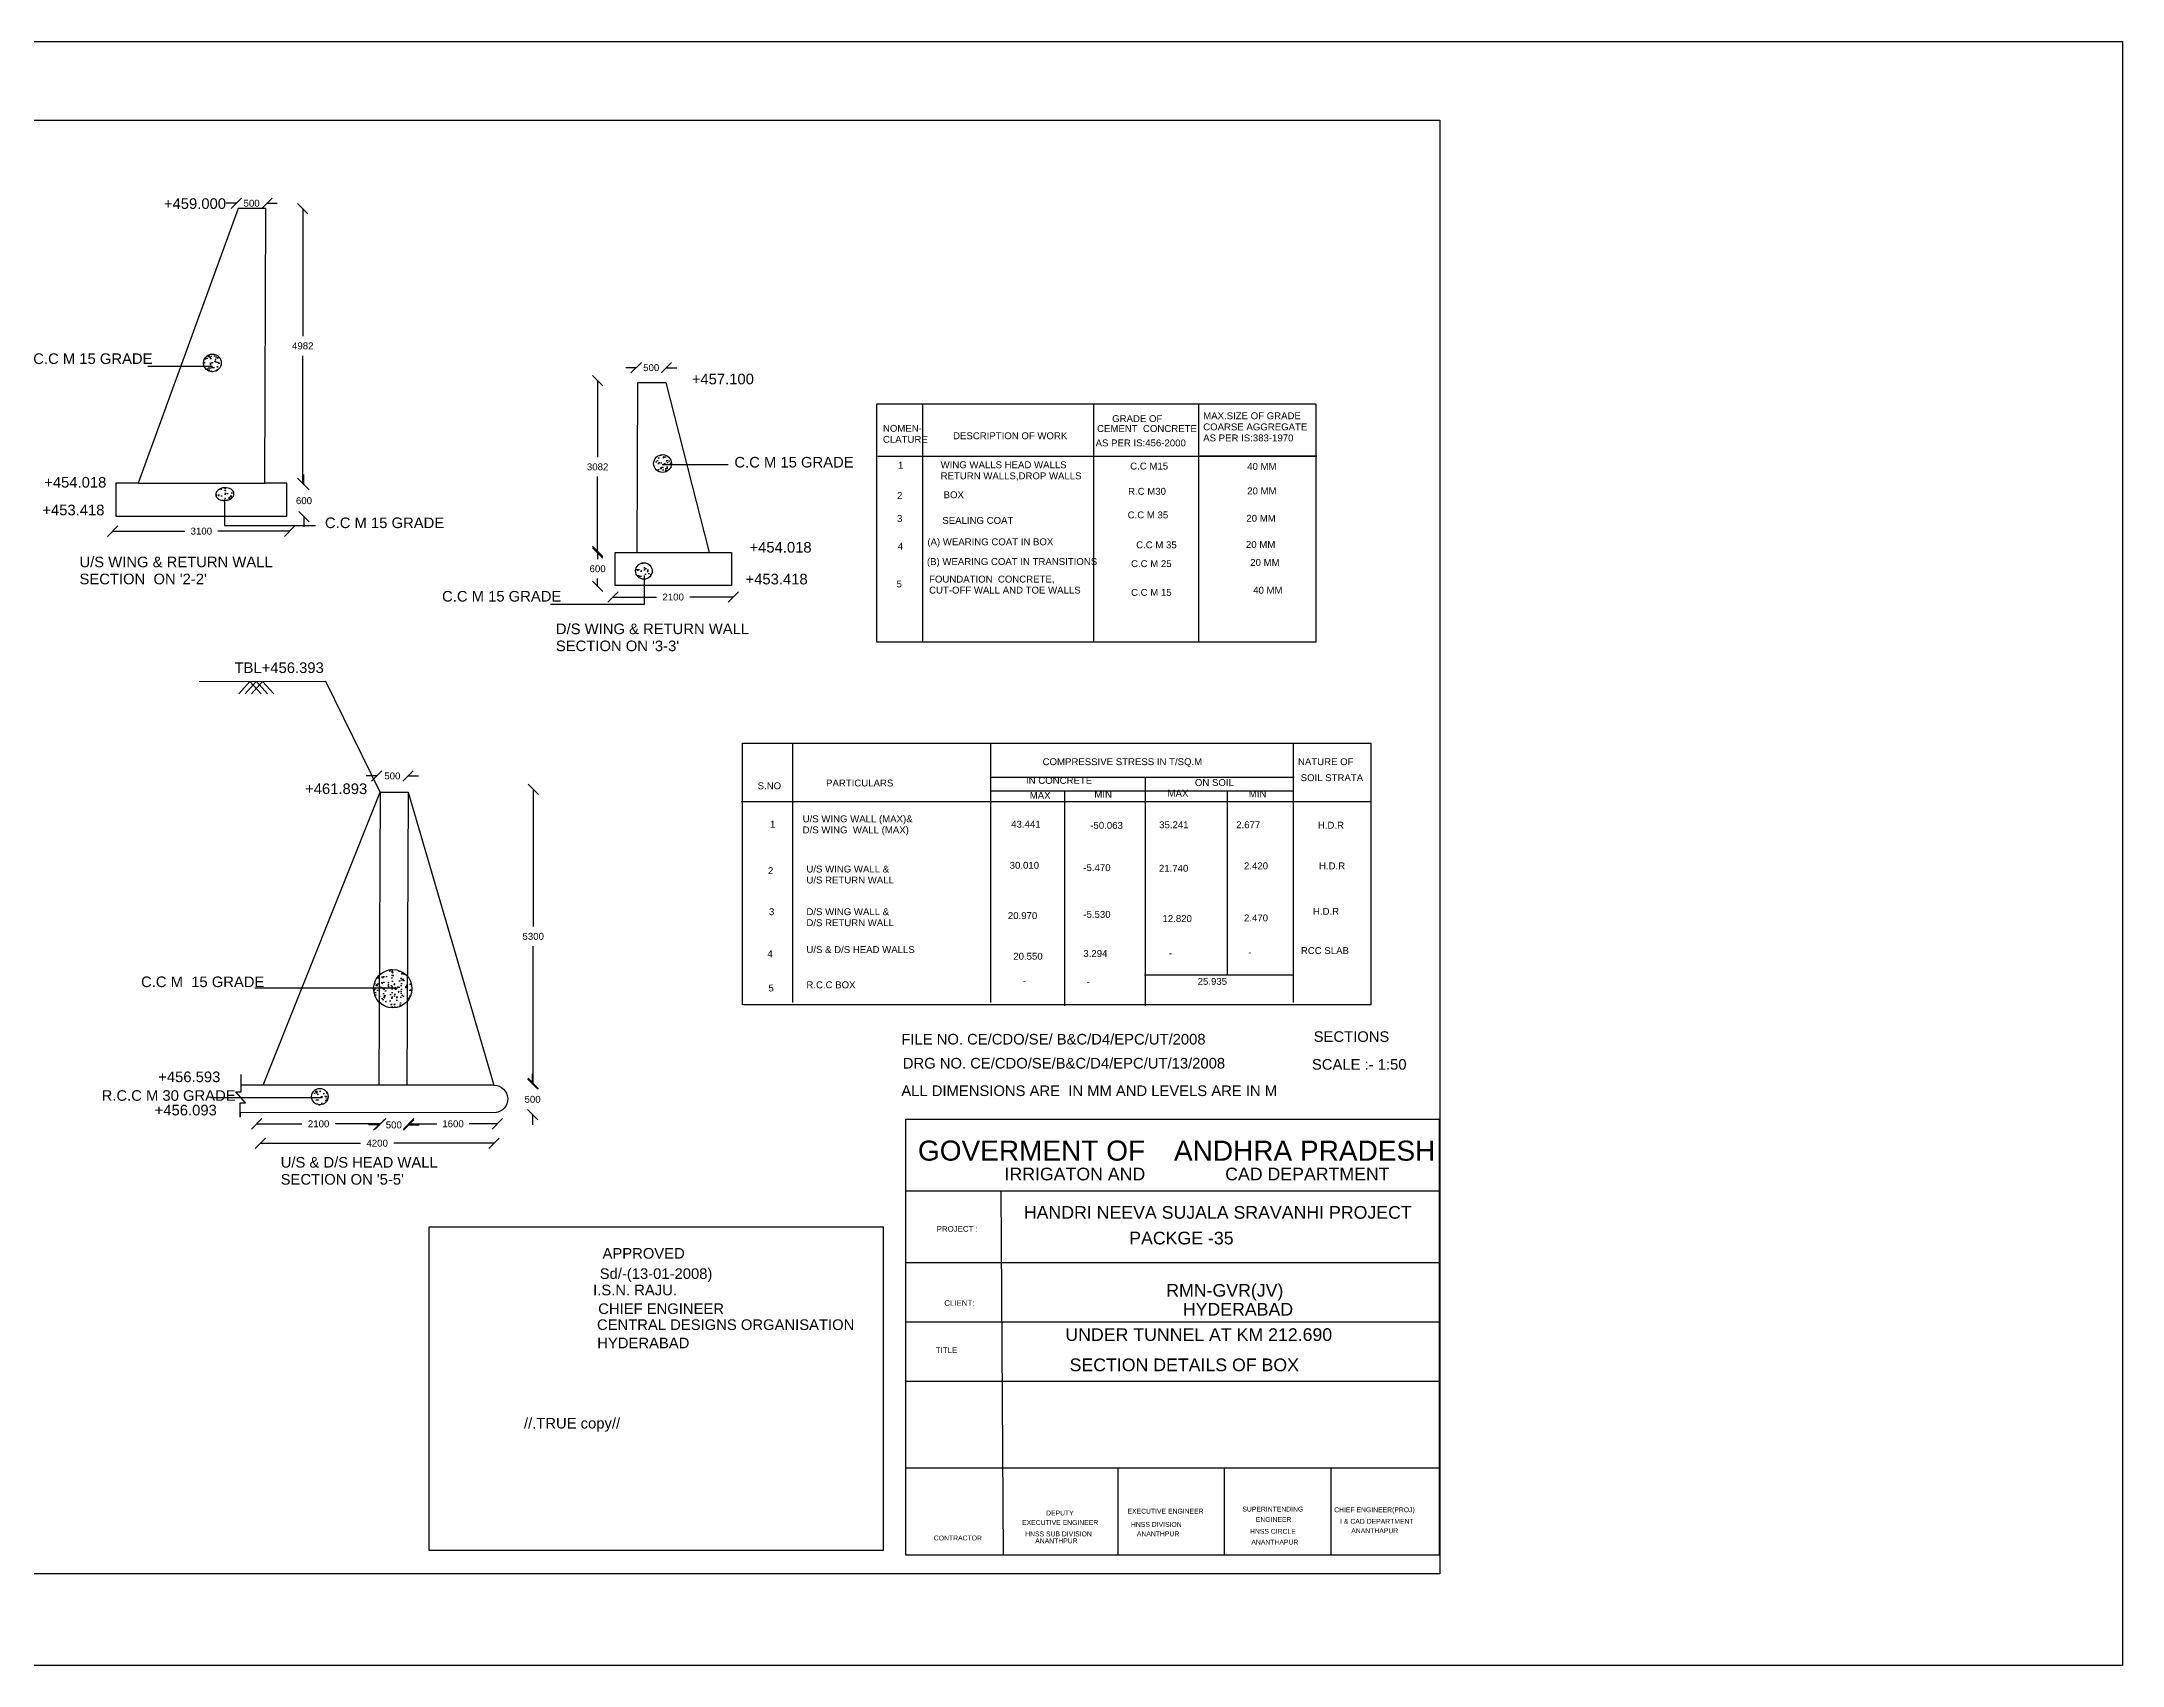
# Model space of a CAD drawing. Header units: kilometres. Extents: x 0.5 to 50.5, y 3.1 to 26.6.
# Drawn here: x 20.4 to 50.47, y 3.1 to 26.57 of the extents above; entities that cross this region are included whole.
import ezdxf

# ---------------------------------------------------------------- set-up
doc = ezdxf.new("R2010")
doc.units = ezdxf.units.KM
doc.header["$MEASUREMENT"] = 0
for name, color, linetype in [('DIMENSION', 255, 'Continuous'), ('DRAWING', 7, 'Continuous'), ('HATCH', 7, 'Continuous'), ('TEXT', 255, 'Continuous')]:
    doc.layers.add(name, color=color, linetype=linetype)
doc.styles.get("Standard").update_dxf_attribs({"font": 'arial.ttf'})
doc.dimstyles.get("Standard").update_dxf_attribs({"dimtxt": 0.1, "dimasz": 0.15, "dimexe": 0.18, "dimexo": 0.0625, "dimgap": 0.09, "dimtad": 0, "dimtih": 1, "dimtoh": 1, "dimdec": 0, "dimzin": 0, "dimdsep": 46, "dimtxsty": 'Standard', "dimblk": 'OBLIQUE', "dimcen": 0, "dimse1": 1, "dimse2": 1, "dimadec": 0, "dimazin": 0, "dimtfac": 1, "dimtdec": 0, "dimtofl": 0, "dimtmove": 0, "dimatfit": 3, "dimfxl": 1, "dimtolj": 1, "dimtzin": 0, "dimarcsym": 0})
picture_1 = doc.add_image_def('image1.jpg', size_in_pixel=(7220, 3390))
pattern_1 = [(50, (0, 0), (0.17931505, -0.01568803), [0.01875, -0.20625]), (355, (0, 0), (-0.0346878, 0.188048), [0.015, -0.165]), (100.45144, (0.01494, -0.0013), (0.1446272, 0.17236), [0.01593505, -0.1752855]), (46.1842, (0, 0.05), (0.2668103, -0.0413798), [0.028125, -0.309375]), (96.6356, (0.02223, 0.04655), (0.2336655, 0.2435297), [0.0239026, -0.2629284]), (351.1842, (0, 0.05), (0.2336655, 0.2435297), [0.0225, -0.2475]), (21, (0.025, 0.0375), (0.14922676, -0.1006547), [0.01875, -0.20625]), (326, (0.025, 0.0375), (0.0608288, 0.1812875), [0.015, -0.165]), (71.45144, (0.03744, 0.02911), (0.2100556, 0.0806328), [0.01593505, -0.1752855]), (37.5, (0, 0), (0.00303996, 0.08322346), [0, -0.163, 0, -0.1675, 0, -0.165625]), (7.5, (0, 0), (0.06576738, 0.09860293), [0, -0.0955, 0, -0.15925, 0, -0.063125]), (327.5, (-0.05575, 0), (0.13345561, -0.00563872), [0, -0.0625, 0, -0.195, 0, -0.25875]), (317.5, (-0.08075, 0), (0.14579654, 0.02502625), [0, -0.08125, 0, -0.1295, 0, -0.18375])]

# ---------------------------------------------------------------- blocks, each defined once
blk = doc.blocks.new('_Oblique')
at = {"color": 0, "linetype": 'ByBlock', "lineweight": -2}
blk.add_line((-0.5, -0.5), (0.5, 0.5), dxfattribs=at)
blk = doc.blocks.new('*D11')
at = {"layer": 'Defpoints', "color": 0, "transparency": 16777216}
for p in [(23.21, 24.257), (23.652, 24.257), (23.652, 24.234)]:
    blk.add_point(p, dxfattribs=at)
at = {"layer": 'DIMENSION', "color": 0, "lineweight": -2, "transparency": 16777216}
for p, q in [((23.21, 24.234), (23.06, 24.234)), ((23.652, 24.234), (23.802, 24.234))]:
    blk.add_line(p, q, dxfattribs=at)
at = {"layer": 'DIMENSION', "color": 0, "lineweight": -2, "transparency": 16777216, "xscale": 0.15, "yscale": 0.15, "zscale": 0.15}
blk.add_blockref('_Oblique', (23.21, 24.234), dxfattribs=at)
at = {"layer": 'DIMENSION', "color": 0, "lineweight": -2, "transparency": 16777216, "xscale": 0.15, "yscale": 0.15, "zscale": 0.15, "rotation": 180}
blk.add_blockref('_Oblique', (23.652, 24.234), dxfattribs=at)
at = {"layer": 'DIMENSION', "color": 0, "transparency": 16777216, "insert": (23.431, 24.234), "char_height": 0.1, "attachment_point": 5}
blk.add_mtext('\\A1;500', dxfattribs=at)
blk = doc.blocks.new('*D12')
at = {"layer": 'Defpoints', "color": 0, "transparency": 16777216}
for p in [(24.24, 24.157), (24.17, 20.187), (24.24, 20.187)]:
    blk.add_point(p, dxfattribs=at)
at = {"layer": 'DIMENSION', "color": 0, "lineweight": -2, "transparency": 16777216}
for p, q in [((24.17, 24.157), (24.17, 22.313)), ((24.17, 20.187), (24.17, 22.031))]:
    blk.add_line(p, q, dxfattribs=at)
at = {"layer": 'DIMENSION', "color": 0, "lineweight": -2, "transparency": 16777216, "xscale": 0.15, "yscale": 0.15, "zscale": 0.15}
for p, rotation in [((24.17, 24.157), 90), ((24.17, 20.187), 270)]:
    blk.add_blockref('_Oblique', p, dxfattribs=dict(at, rotation=rotation))
at = {"layer": 'DIMENSION', "color": 0, "transparency": 16777216, "insert": (24.17, 22.172), "char_height": 0.1, "attachment_point": 5}
blk.add_mtext('\\A1;4982', dxfattribs=at)
blk = doc.blocks.new('*D13')
at = {"layer": 'Defpoints', "color": 0, "transparency": 16777216}
for p in [(24.188, 20.164), (24.188, 19.704), (24.188, 19.704)]:
    blk.add_point(p, dxfattribs=at)
at = {"layer": 'DIMENSION', "color": 0, "lineweight": -2, "transparency": 16777216}
for p, q in [((24.188, 20.164), (24.188, 20.314)), ((24.188, 19.704), (24.188, 19.554))]:
    blk.add_line(p, q, dxfattribs=at)
at = {"layer": 'DIMENSION', "color": 0, "lineweight": -2, "transparency": 16777216, "xscale": 0.15, "yscale": 0.15, "zscale": 0.15}
for p, rotation in [((24.188, 20.164), 270), ((24.188, 19.704), 90)]:
    blk.add_blockref('_Oblique', p, dxfattribs=dict(at, rotation=rotation))
at = {"layer": 'DIMENSION', "color": 0, "transparency": 16777216, "insert": (24.188, 19.934), "char_height": 0.1, "attachment_point": 5}
blk.add_mtext('\\A1;600', dxfattribs=at)
blk = doc.blocks.new('*D14')
at = {"layer": 'Defpoints', "color": 0, "transparency": 16777216}
for p in [(21.424, 19.523), (23.983, 19.523), (23.983, 19.494)]:
    blk.add_point(p, dxfattribs=at)
at = {"layer": 'DIMENSION', "color": 0, "lineweight": -2, "transparency": 16777216}
for p, q in [((21.424, 19.494), (22.465, 19.494)), ((23.983, 19.494), (22.943, 19.494))]:
    blk.add_line(p, q, dxfattribs=at)
at = {"layer": 'DIMENSION', "color": 0, "lineweight": -2, "transparency": 16777216, "xscale": 0.15, "yscale": 0.15, "zscale": 0.15, "rotation": 180}
blk.add_blockref('_Oblique', (21.424, 19.494), dxfattribs=at)
at = {"layer": 'DIMENSION', "color": 0, "lineweight": -2, "transparency": 16777216, "xscale": 0.15, "yscale": 0.15, "zscale": 0.15}
blk.add_blockref('_Oblique', (23.983, 19.494), dxfattribs=at)
at = {"layer": 'DIMENSION', "color": 0, "transparency": 16777216, "insert": (22.704, 19.494), "char_height": 0.1, "attachment_point": 5}
blk.add_mtext('\\A1;3100', dxfattribs=at)
blk = doc.blocks.new('*D15')
at = {"layer": 'Defpoints', "color": 0, "transparency": 16777216}
for p in [(28.989, 21.856), (29.425, 21.857), (29.425, 21.856)]:
    blk.add_point(p, dxfattribs=at)
at = {"layer": 'DIMENSION', "color": 0, "lineweight": -2, "transparency": 16777216}
for p, q in [((28.989, 21.857), (28.839, 21.857)), ((29.425, 21.857), (29.575, 21.857))]:
    blk.add_line(p, q, dxfattribs=at)
at = {"layer": 'DIMENSION', "color": 0, "lineweight": -2, "transparency": 16777216, "xscale": 0.15, "yscale": 0.15, "zscale": 0.15}
blk.add_blockref('_Oblique', (28.989, 21.857), dxfattribs=at)
at = {"layer": 'DIMENSION', "color": 0, "lineweight": -2, "transparency": 16777216, "xscale": 0.15, "yscale": 0.15, "zscale": 0.15, "rotation": 180}
blk.add_blockref('_Oblique', (29.425, 21.857), dxfattribs=at)
at = {"layer": 'DIMENSION', "color": 0, "transparency": 16777216, "insert": (29.207, 21.857), "char_height": 0.1, "attachment_point": 5}
blk.add_mtext('\\A1;500', dxfattribs=at)
blk = doc.blocks.new('*D16')
at = {"layer": 'Defpoints', "color": 0, "transparency": 16777216}
for p in [(28.449, 21.669), (28.432, 19.177), (28.449, 19.177)]:
    blk.add_point(p, dxfattribs=at)
at = {"layer": 'DIMENSION', "color": 0, "lineweight": -2, "transparency": 16777216}
for p, q in [((28.432, 21.669), (28.432, 20.564)), ((28.432, 19.177), (28.432, 20.282))]:
    blk.add_line(p, q, dxfattribs=at)
at = {"layer": 'DIMENSION', "color": 0, "lineweight": -2, "transparency": 16777216, "xscale": 0.15, "yscale": 0.15, "zscale": 0.15}
for p, rotation in [((28.432, 21.669), 90), ((28.432, 19.177), 270)]:
    blk.add_blockref('_Oblique', p, dxfattribs=dict(at, rotation=rotation))
at = {"layer": 'DIMENSION', "color": 0, "transparency": 16777216, "insert": (28.432, 20.423), "char_height": 0.1, "attachment_point": 5}
blk.add_mtext('\\A1;3082', dxfattribs=at)
blk = doc.blocks.new('*D17')
at = {"layer": 'Defpoints', "color": 0, "transparency": 16777216}
for p in [(28.426, 19.204), (28.426, 18.696), (28.432, 18.696)]:
    blk.add_point(p, dxfattribs=at)
at = {"layer": 'DIMENSION', "color": 0, "lineweight": -2, "transparency": 16777216}
for p, q in [((28.432, 19.204), (28.432, 19.091)), ((28.432, 18.696), (28.432, 18.809))]:
    blk.add_line(p, q, dxfattribs=at)
at = {"layer": 'DIMENSION', "color": 0, "lineweight": -2, "transparency": 16777216, "xscale": 0.15, "yscale": 0.15, "zscale": 0.15}
for p, rotation in [((28.432, 19.204), 90), ((28.432, 18.696), 270)]:
    blk.add_blockref('_Oblique', p, dxfattribs=dict(at, rotation=rotation))
at = {"layer": 'DIMENSION', "color": 0, "transparency": 16777216, "insert": (28.432, 18.95), "char_height": 0.1, "attachment_point": 5}
blk.add_mtext('\\A1;600', dxfattribs=at)
blk = doc.blocks.new('*D18')
at = {"layer": 'Defpoints', "color": 0, "transparency": 16777216}
for p in [(28.655, 18.547), (30.393, 18.547), (30.393, 18.541)]:
    blk.add_point(p, dxfattribs=at)
at = {"layer": 'DIMENSION', "color": 0, "lineweight": -2, "transparency": 16777216}
for p, q in [((28.655, 18.541), (29.284, 18.541)), ((30.393, 18.541), (29.764, 18.541))]:
    blk.add_line(p, q, dxfattribs=at)
at = {"layer": 'DIMENSION', "color": 0, "lineweight": -2, "transparency": 16777216, "xscale": 0.15, "yscale": 0.15, "zscale": 0.15, "rotation": 180}
blk.add_blockref('_Oblique', (28.655, 18.541), dxfattribs=at)
at = {"layer": 'DIMENSION', "color": 0, "lineweight": -2, "transparency": 16777216, "xscale": 0.15, "yscale": 0.15, "zscale": 0.15}
blk.add_blockref('_Oblique', (30.393, 18.541), dxfattribs=at)
at = {"layer": 'DIMENSION', "color": 0, "transparency": 16777216, "insert": (29.524, 18.541), "char_height": 0.1, "attachment_point": 5}
blk.add_mtext('\\A1;2100', dxfattribs=at)
blk = doc.blocks.new('*D19')
at = {"layer": 'Defpoints', "color": 0, "transparency": 16777216}
for p in [(25.238, 16.002), (25.692, 16.002), (25.692, 15.954)]:
    blk.add_point(p, dxfattribs=at)
at = {"layer": 'DIMENSION', "color": 0, "lineweight": -2, "transparency": 16777216}
for p, q in [((25.238, 15.954), (25.088, 15.954)), ((25.692, 15.954), (25.842, 15.954))]:
    blk.add_line(p, q, dxfattribs=at)
at = {"layer": 'DIMENSION', "color": 0, "lineweight": -2, "transparency": 16777216, "xscale": 0.15, "yscale": 0.15, "zscale": 0.15}
blk.add_blockref('_Oblique', (25.238, 15.954), dxfattribs=at)
at = {"layer": 'DIMENSION', "color": 0, "lineweight": -2, "transparency": 16777216, "xscale": 0.15, "yscale": 0.15, "zscale": 0.15, "rotation": 180}
blk.add_blockref('_Oblique', (25.692, 15.954), dxfattribs=at)
at = {"layer": 'DIMENSION', "color": 0, "transparency": 16777216, "insert": (25.465, 15.954), "char_height": 0.1, "attachment_point": 5}
blk.add_mtext('\\A1;500', dxfattribs=at)
blk = doc.blocks.new('*D20')
at = {"layer": 'Defpoints', "color": 0, "transparency": 16777216}
for p in [(23.503, 10.901), (25.294, 10.925), (25.294, 10.901)]:
    blk.add_point(p, dxfattribs=at)
at = {"layer": 'DIMENSION', "color": 0, "lineweight": -2, "transparency": 16777216}
for p, q in [((23.503, 10.925), (24.159, 10.925)), ((25.294, 10.925), (24.639, 10.925))]:
    blk.add_line(p, q, dxfattribs=at)
at = {"layer": 'DIMENSION', "color": 0, "lineweight": -2, "transparency": 16777216, "xscale": 0.15, "yscale": 0.15, "zscale": 0.15, "rotation": 180}
blk.add_blockref('_Oblique', (23.503, 10.925), dxfattribs=at)
at = {"layer": 'DIMENSION', "color": 0, "lineweight": -2, "transparency": 16777216, "xscale": 0.15, "yscale": 0.15, "zscale": 0.15}
blk.add_blockref('_Oblique', (25.294, 10.925), dxfattribs=at)
at = {"layer": 'DIMENSION', "color": 0, "transparency": 16777216, "insert": (24.399, 10.925), "char_height": 0.1, "attachment_point": 5}
blk.add_mtext('\\A1;2100', dxfattribs=at)
blk = doc.blocks.new('*D21')
at = {"layer": 'Defpoints', "color": 0, "transparency": 16777216}
for p in [(25.27, 10.893), (25.702, 10.909), (25.702, 10.893)]:
    blk.add_point(p, dxfattribs=at)
at = {"layer": 'DIMENSION', "color": 0, "lineweight": -2, "transparency": 16777216}
for p, q in [((25.27, 10.909), (25.12, 10.909)), ((25.702, 10.909), (25.852, 10.909))]:
    blk.add_line(p, q, dxfattribs=at)
at = {"layer": 'DIMENSION', "color": 0, "lineweight": -2, "transparency": 16777216, "xscale": 0.15, "yscale": 0.15, "zscale": 0.15}
blk.add_blockref('_Oblique', (25.27, 10.909), dxfattribs=at)
at = {"layer": 'DIMENSION', "color": 0, "lineweight": -2, "transparency": 16777216, "xscale": 0.15, "yscale": 0.15, "zscale": 0.15, "rotation": 180}
blk.add_blockref('_Oblique', (25.702, 10.909), dxfattribs=at)
at = {"layer": 'DIMENSION', "color": 0, "transparency": 16777216, "insert": (25.486, 10.909), "char_height": 0.1, "attachment_point": 5}
blk.add_mtext('\\A1;500', dxfattribs=at)
blk = doc.blocks.new('*D22')
at = {"layer": 'Defpoints', "color": 0, "transparency": 16777216}
for p in [(25.702, 10.909), (26.982, 10.925), (26.982, 10.909)]:
    blk.add_point(p, dxfattribs=at)
at = {"layer": 'DIMENSION', "color": 0, "lineweight": -2, "transparency": 16777216}
for p, q in [((25.702, 10.925), (26.107, 10.925)), ((26.982, 10.925), (26.576, 10.925))]:
    blk.add_line(p, q, dxfattribs=at)
at = {"layer": 'DIMENSION', "color": 0, "lineweight": -2, "transparency": 16777216, "xscale": 0.15, "yscale": 0.15, "zscale": 0.15, "rotation": 180}
blk.add_blockref('_Oblique', (25.702, 10.925), dxfattribs=at)
at = {"layer": 'DIMENSION', "color": 0, "lineweight": -2, "transparency": 16777216, "xscale": 0.15, "yscale": 0.15, "zscale": 0.15}
blk.add_blockref('_Oblique', (26.982, 10.925), dxfattribs=at)
at = {"layer": 'DIMENSION', "color": 0, "transparency": 16777216, "insert": (26.342, 10.925), "char_height": 0.1, "attachment_point": 5}
blk.add_mtext('\\A1;1600', dxfattribs=at)
blk = doc.blocks.new('*D23')
at = {"layer": 'Defpoints', "color": 0, "transparency": 16777216}
for p in [(23.559, 10.645), (23.559, 10.605), (26.934, 10.605)]:
    blk.add_point(p, dxfattribs=at)
at = {"layer": 'DIMENSION', "color": 0, "lineweight": -2, "transparency": 16777216}
for p, q in [((23.559, 10.645), (25.005, 10.645)), ((26.934, 10.645), (25.488, 10.645))]:
    blk.add_line(p, q, dxfattribs=at)
at = {"layer": 'DIMENSION', "color": 0, "lineweight": -2, "transparency": 16777216, "xscale": 0.15, "yscale": 0.15, "zscale": 0.15, "rotation": 180}
blk.add_blockref('_Oblique', (23.559, 10.645), dxfattribs=at)
at = {"layer": 'DIMENSION', "color": 0, "lineweight": -2, "transparency": 16777216, "xscale": 0.15, "yscale": 0.15, "zscale": 0.15}
blk.add_blockref('_Oblique', (26.934, 10.645), dxfattribs=at)
at = {"layer": 'DIMENSION', "color": 0, "transparency": 16777216, "insert": (25.246, 10.645), "char_height": 0.1, "attachment_point": 5}
blk.add_mtext('\\A1;4200', dxfattribs=at)
blk = doc.blocks.new('*D30')
at = {"layer": 'Defpoints', "color": 0, "transparency": 16777216}
for p in [(27.273, 15.762), (27.273, 11.508), (27.501, 11.508)]:
    blk.add_point(p, dxfattribs=at)
at = {"layer": 'DIMENSION', "color": 0, "lineweight": -2, "transparency": 16777216}
for p, q in [((27.501, 15.762), (27.501, 13.776)), ((27.501, 11.508), (27.501, 13.494))]:
    blk.add_line(p, q, dxfattribs=at)
at = {"layer": 'DIMENSION', "color": 0, "lineweight": -2, "transparency": 16777216, "xscale": 0.15, "yscale": 0.15, "zscale": 0.15}
for p, rotation in [((27.501, 15.762), 90), ((27.501, 11.508), 270)]:
    blk.add_blockref('_Oblique', p, dxfattribs=dict(at, rotation=rotation))
at = {"layer": 'DIMENSION', "color": 0, "transparency": 16777216, "insert": (27.501, 13.635), "char_height": 0.1, "attachment_point": 5}
blk.add_mtext('\\A1;5300', dxfattribs=at)
blk = doc.blocks.new('*D31')
at = {"layer": 'Defpoints', "color": 0, "transparency": 16777216}
for p in [(27.501, 11.499), (27.492, 11.059), (27.501, 11.059)]:
    blk.add_point(p, dxfattribs=at)
at = {"layer": 'DIMENSION', "color": 0, "lineweight": -2, "transparency": 16777216}
for p, q in [((27.492, 11.499), (27.492, 11.649)), ((27.492, 11.059), (27.492, 10.909))]:
    blk.add_line(p, q, dxfattribs=at)
at = {"layer": 'DIMENSION', "color": 0, "lineweight": -2, "transparency": 16777216, "xscale": 0.15, "yscale": 0.15, "zscale": 0.15}
for p, rotation in [((27.492, 11.499), 270), ((27.492, 11.059), 90)]:
    blk.add_blockref('_Oblique', p, dxfattribs=dict(at, rotation=rotation))
at = {"layer": 'DIMENSION', "color": 0, "transparency": 16777216, "insert": (27.492, 11.279), "char_height": 0.1, "attachment_point": 5}
blk.add_mtext('\\A1;500', dxfattribs=at)

msp = doc.modelspace()

# ---------------------------------------------------------------- hatches: boundary and pattern name
at = {"layer": 'HATCH'}
h = msp.add_hatch(dxfattribs=at)
h.set_pattern_fill('AR-CONC', color=256, scale=0.02)
h.set_pattern_definition([(50, (0, 0), (0.14345204, -0.01255043), [0.015, -0.165]), (355, (0, 0), (-0.0277503, 0.1504384), [0.012, -0.132]), (100.45144, (0.01195, -0.00105), (0.11570177, 0.137888), [0.01274804, -0.1402284]), (46.1842, (0, 0.04), (0.2134483, -0.0331039), [0.0225, -0.2475]), (96.6356, (0.01779, 0.03724), (0.1869324, 0.1948237), [0.019122, -0.2103428]), (351.1842, (0, 0.04), (0.1869324, 0.1948237), [0.018, -0.198]), (21, (0.02, 0.03), (0.1193814, -0.08052378), [0.015, -0.165]), (326, (0.02, 0.03), (0.0486631, 0.14503), [0.012, -0.132]), (71.45144, (0.02995, 0.02329), (0.1680445, 0.06450623), [0.01274804, -0.1402284]), (37.5, (0, 0), (0.00243197, 0.06657877), [0, -0.1304, 0, -0.134, 0, -0.1325]), (7.5, (0, 0), (0.0526139, 0.07888234), [0, -0.0764, 0, -0.1274, 0, -0.0505]), (327.5, (-0.0446, 0), (0.10676449, -0.00451097), [0, -0.05, 0, -0.156, 0, -0.207]), (317.5, (-0.0646, 0), (0.11663723, 0.020021), [0, -0.065, 0, -0.1036, 0, -0.147])])
h.paths.add_polyline_path([(22.992, 21.926, 1), (22.736, 21.926, 1)])
h = msp.add_hatch(dxfattribs=at)
h.set_pattern_fill('AR-CONC', color=256, scale=0.025)
h.set_pattern_definition(pattern_1)
h.paths.add_polyline_path([(29.243, 20.471, 1), (29.5, 20.471, 1)])
h = msp.add_hatch(dxfattribs=at)
h.set_pattern_fill('AR-CONC', color=256, scale=0.025)
h.set_pattern_definition(pattern_1)
edge = h.paths.add_edge_path()
edge.add_ellipse((23.044, 20.029), major_axis=(0.132, 0.008), ratio=0.700187, start_angle=0, end_angle=360)
h = msp.add_hatch(dxfattribs=at)
h.set_pattern_fill('AR-CONC', color=256, scale=0.025)
h.set_pattern_definition(pattern_1)
h.paths.add_polyline_path([(29.221, 18.918, 1), (28.981, 18.918, 1)])
h = msp.add_hatch(dxfattribs=at)
h.set_pattern_fill('AR-CONC', color=256, scale=0.025)
h.set_pattern_definition(pattern_1)
h.paths.add_polyline_path([(25.279, 13.077, 0.20287), (25.195, 12.879, 0.200429), (25.277, 12.682)])
h = msp.add_hatch(dxfattribs=at)
h.set_pattern_fill('AR-CONC', color=256, scale=0.025)
h.set_pattern_definition(pattern_1)
h.paths.add_polyline_path([(25.681, 13.06, 0.431119), (25.279, 13.077), (25.277, 12.682, 0.431427), (25.68, 12.696)])
h = msp.add_hatch(dxfattribs=at)
h.set_pattern_fill('AR-CONC', color=256, scale=0.025)
h.set_pattern_definition(pattern_1)
h.paths.add_polyline_path([(25.681, 13.06), (25.68, 12.696, 0.182268), (25.748, 12.879, 0.180113)])
h = msp.add_hatch(dxfattribs=at)
h.set_pattern_fill('AR-CONC', color=256, scale=0.025)
h.set_pattern_definition(pattern_1)
h.paths.add_polyline_path([(24.298, 11.319, 1), (24.537, 11.319, 1)])

# ---------------------------------------------------------------- linework, layer by layer
at = {"layer": 'DRAWING'}
msp.add_lwpolyline([(32.885, 10.994), (40.596, 10.994), (40.596, 4.691), (32.885, 4.691)], close=True, dxfattribs=at)
for points in [[(32.885, 9.954), (40.596, 9.954)], [(34.298, 4.691), (34.265, 9.954)], [(32.885, 8.918), (40.596, 8.918)], [(32.885, 8.063), (40.596, 8.063)], [(40.596, 7.202), (32.885, 7.202)], [(40.596, 5.945), (32.885, 5.945)], [(35.952, 5.945), (35.952, 4.691)], [(37.49, 5.945), (37.49, 4.691)], [(39.034, 4.691), (39.034, 5.945)]]:
    msp.add_lwpolyline(points, dxfattribs=at)
at = {"layer": 'HATCH'}
for points in [[(22.864, 21.875), (21.933, 21.875)], [(29.366, 20.456), (30.32, 20.456)], [(23.04, 19.932), (23.04, 19.574), (24.353, 19.574)], [(29.103, 18.854), (29.103, 18.432), (27.749, 18.432)], [(25.54, 12.887), (23.479, 12.887)], [(24.445, 11.301), (22.836, 11.301)]]:
    msp.add_lwpolyline(points, dxfattribs=at)
for centre, radius in [((22.864, 21.926), 0.128), ((29.371, 20.471), 0.129), ((29.101, 18.918), 0.12), ((25.472, 12.879), 0.277), ((24.417, 11.319), 0.119)]:
    msp.add_circle(centre, radius, dxfattribs=at)
at = {"layer": 'TEXT'}
for points in [[(11.044, 25.436), (40.606, 25.436), (40.606, 4.417), (11.044, 4.417)], [(32.468, 21.336), (38.814, 21.336), (38.814, 17.89), (32.468, 17.89)], [(30.524, 16.428), (39.606, 16.428), (39.606, 12.646), (30.524, 12.646)], [(25.995, 9.437), (32.56, 9.437), (32.56, 4.756), (25.995, 4.756)]]:
    msp.add_lwpolyline(points, close=True, dxfattribs=at)
for points in [[(21.791, 20.187), (21.466, 20.187), (21.466, 19.71), (23.94, 19.71), (23.94, 20.187), (23.622, 20.187), (23.636, 24.157), (23.235, 24.157), (21.791, 20.187), (23.622, 20.187)], [(29.012, 21.645), (29.416, 21.645), (30.045, 19.184), (30.365, 19.184), (30.365, 18.71), (28.687, 18.71), (28.687, 19.186), (29.006, 19.186), (29.012, 21.645)], [(33.133, 17.892), (33.133, 21.336)], [(35.606, 17.892), (35.606, 21.336)], [(37.121, 17.892), (37.121, 21.336)], [(32.483, 20.58), (38.826, 20.58)], [(38.826, 20.58), (37.137, 20.58)], [(29.006, 19.186), (30.045, 19.184)], [(25.291, 15.722), (24.502, 17.321), (22.674, 17.317)], [(23.406, 17.318), (23.248, 17.14)], [(23.499, 17.319), (23.34, 17.14)], [(23.406, 17.318), (23.568, 17.142)], [(23.588, 17.319), (23.429, 17.14)], [(23.5, 17.32), (23.662, 17.143)], [(23.589, 17.32), (23.751, 17.143)], [(31.248, 16.429), (31.248, 12.678)], [(34.112, 16.429), (34.112, 12.678)], [(38.487, 16.429), (38.487, 12.678)], [(23.6, 11.484), (25.291, 15.722)], [(25.291, 15.722), (25.271, 11.484)], [(25.692, 15.722), (25.674, 11.484)], [(34.114, 15.938), (38.5, 15.938)], [(38.482, 15.735), (34.121, 15.735)], [(35.182, 15.728), (35.182, 12.633)], [(36.348, 15.927), (36.348, 12.633)], [(37.536, 13.081), (37.536, 15.741)], [(30.508, 15.585), (39.604, 15.585)], [(36.335, 13.081), (38.485, 13.081)], [(26.934, 11.484), (23.281, 11.484)]]:
    msp.add_lwpolyline(points, dxfattribs=at)
msp.add_lwpolyline([(25.291, 15.722), (25.692, 15.722), (26.934, 11.484, -0.946596), (26.952, 11.084), (23.267, 11.087), (23.267, 11.02), (23.267, 11.229), (23.342, 11.228), (23.201, 11.387), (23.281, 11.387), (23.281, 11.639)], format="xyb", dxfattribs=at)
msp.add_ellipse((23.044, 20.029), major_axis=(0.132, 0.008), ratio=0.700187, start_param=-1.570796, end_param=4.712389, dxfattribs=at)

# ---------------------------------------------------------------- texts
at = {"layer": 'DIMENSION'}
for s, p in [('+459.000', (22.163, 24.153)), ('C.C M 15 GRADE', (20.275, 21.911)), ('+457.100', (29.793, 21.617)), ('C.C M 15 GRADE ', (30.409, 20.414)), ('+454.018', (20.433, 20.124)), ('+453.418', (20.406, 19.724)), ('C.C M 15 GRADE', (24.491, 19.538)), ('+454.018', (30.627, 19.184)), ('U/S WING & RETURN WALL ', (20.943, 18.972)), ("SECTION  ON '2-2'", (20.943, 18.726)), ('+453.418', (30.57, 18.724)), ('C.C M 15 GRADE', (26.184, 18.476)), ('D/S WING & RETURN WALL ', (27.829, 18.005)), ("SECTION ON '3-3'", (27.829, 17.759)), ('TBL+456.393', (23.184, 17.443)), ('+461.893', (24.204, 15.693)), ('C.C M  15 GRADE', (21.833, 12.902)), ('FILE NO. CE/CDO/SE/ B&C/D4/EPC/UT/2008', (32.822, 12.072)), ('SECTIONS ', (38.782, 12.11)), ('DRG NO. CE/CDO/SE/B&C/D4/EPC/UT/13/2008', (32.843, 11.725)), ('SCALE :- 1:50', (38.757, 11.708)), ('+456.593', (22.081, 11.528)), ('ALL DIMENSIONS ARE  IN MM AND LEVELS ARE IN M', (32.822, 11.327)), ('R.C.C M 30 GRADE', (21.263, 11.258)), ('+456.093', (22.03, 11.047)), ('U/S & D/S HEAD WALL ', (23.851, 10.292)), ("SECTION ON '5-5'", (23.851, 10.046)), ('APPROVED', (28.503, 8.976)), ('Sd/-(13-01-2008)', (28.462, 8.683)), ('I.S.N. RAJU.', (28.367, 8.446)), ('CHIEF ENGINEER', (28.441, 8.176)), ('CENTRAL DESIGNS ORGANISATION', (28.423, 7.945)), ('HYDERABAD', (28.427, 7.68)), ('//.TRUE copy//', (27.367, 6.52))]:
    msp.add_text(s, height=0.1531, dxfattribs=at).set_placement(p)
at = {"layer": 'DRAWING'}
for s, height, p in [('GOVERMENT OF  ', 0.2898, (33.062, 10.393)), ('ANDHRA PRADESH ', 0.2898, (36.762, 10.392)), ('IRRIGATON AND ', 0.1833, (34.313, 10.108)), ('CAD DEPARTMENT ', 0.1833, (37.503, 10.108)), ('HANDRI NEEVA SUJALA SRAVANHI PROJECT ', 0.1833, (34.593, 9.553)), ('PROJECT :', 0.0814, (33.333, 9.365)), ('PACKGE -35', 0.1833, (36.116, 9.182)), ('RMN-GVR(JV)', 0.1833, (36.651, 8.426)), ('CLIENT:', 0.0814, (33.443, 8.294)), ('HYDERABAD', 0.1833, (36.891, 8.152)), ('UNDER TUNNEL AT KM 212.690', 0.1833, (35.193, 7.786)), ('TITLE ', 0.0814, (33.321, 7.612)), ('SECTION DETAILS OF BOX ', 0.1833, (35.254, 7.349)), ('EXECUTIVE ENGINEER ', 0.07048, (34.568, 5.125)), ('DEPUTY ', 0.0705, (34.914, 5.263)), ('EXECUTIVE ENGINEER ', 0.07048, (36.091, 5.29)), ('HNSS DIVISION ', 0.07048, (36.141, 5.098)), ('SUPERINTENDING ', 0.07048, (37.751, 5.32)), ('ENGINEER ', 0.0705, (37.946, 5.169)), ('CHIEF ENGINEER(PROJ)', 0.07048, (39.078, 5.31)), ('I & CAD DEPARTMENT ', 0.07048, (39.165, 5.143)), ('CONTRACTOR', 0.0705, (33.292, 4.902)), ('HNSS SUB DIVISION ', 0.07048, (34.612, 4.961)), ('ANANTHPUR', 0.0705, (34.757, 4.861)), ('ANANTHPUR', 0.0705, (36.226, 4.963)), ('HNSS CIRCLE', 0.07048, (37.862, 4.998)), ('ANANTHAPUR', 0.0705, (37.881, 4.842)), ('ANANTHAPUR', 0.0705, (39.325, 5.007))]:
    msp.add_text(s, height=height, dxfattribs=at).set_placement(p)
at = {"layer": 'TEXT'}
for s, height, p in [('GRADE OF ', 0.0994, (35.869, 21.071)), ('COARSE AGGREGATE', 0.09939, (37.185, 20.952)), ('MAX.SIZE OF GRADE', 0.09939, (37.185, 21.112)), ('CLATURE', 0.0994, (32.556, 20.772)), ('NOMEN-', 0.0994, (32.556, 20.931)), ('DESCRIPTION OF WORK ', 0.09939, (33.57, 20.823)), ('AS PER IS:456-2000', 0.09939, (35.63, 20.72)), ('CEMENT  CONCRETE ', 0.09939, (35.651, 20.928)), ('AS PER IS:383-1970', 0.09939, (37.185, 20.792)), ('1', 0.0994, (32.774, 20.397)), ('WING WALLS HEAD WALLS ', 0.09939, (33.39, 20.404)), ('C.C M15', 0.0994, (36.13, 20.385)), ('40 MM', 0.0994, (37.821, 20.379)), ('RETURN WALLS,DROP WALLS', 0.09939, (33.39, 20.244)), ('2', 0.0994, (32.76, 19.959)), ('BOX', 0.0994, (33.433, 19.97)), ('R.C M30', 0.0994, (36.099, 20.02)), ('20 MM', 0.0994, (37.821, 20.026)), ('3', 0.0994, (32.76, 19.627)), ('SEALING COAT', 0.09939, (33.415, 19.599)), ('C.C M 35', 0.0994, (36.093, 19.679)), ('20 MM', 0.0994, (37.809, 19.63)), ('4', 0.0994, (32.77, 19.226)), ('(A) WEARING COAT IN BOX', 0.09939, (33.198, 19.29)), ('C.C M 35', 0.0994, (36.216, 19.246)), ('20 MM', 0.0994, (37.803, 19.252)), ('(B) WEARING COAT IN TRANSITIONS ', 0.09939, (33.192, 19.005)), ('C.C M 25', 0.0994, (36.142, 18.974)), ('20 MM', 0.0994, (37.865, 18.992)), ('5', 0.0994, (32.753, 18.68)), ('CUT-OFF WALL AND TOE WALLS', 0.09939, (33.223, 18.592)), ('FOUNDATION  CONCRETE,', 0.09939, (33.223, 18.751)), ('C.C M 15', 0.0994, (36.142, 18.559)), ('40 MM', 0.0994, (37.908, 18.59)), ('IN CONCRETE ', 0.09939, (34.624, 15.841)), ('COMPRESSIVE STRESS IN T/SQ.M', 0.09939, (34.864, 16.111)), ('NATURE OF ', 0.0994, (38.555, 16.111)), ('SOIL STRATA', 0.09939, (38.594, 15.88)), ('S.NO', 0.0994, (30.745, 15.763)), ('PARTICULARS', 0.09939, (31.734, 15.803)), ('MAX', 0.0994, (34.678, 15.624)), ('MIN', 0.0994, (35.612, 15.639)), ('MAX', 0.0994, (36.67, 15.655)), ('ON SOIL ', 0.0994, (37.065, 15.81)), ('MIN', 0.0994, (37.844, 15.647)), ('U/S WING WALL (MAX)&', 0.09939, (31.396, 15.285)), ('1', 0.0994, (30.924, 15.207)), ('D/S WING  WALL (MAX)', 0.09939, (31.396, 15.125)), ('43.441', 0.0994, (34.41, 15.207)), ('-50.063', 0.0994, (35.553, 15.191)), ('35.241', 0.0994, (36.549, 15.199)), ('2.677', 0.0994, (37.662, 15.199)), ('H.D.R', 0.0994, (38.842, 15.193)), ('2', 0.0994, (30.894, 14.536)), ('U/S WING WALL &', 0.09939, (31.45, 14.559)), ('U/S RETURN WALL', 0.09939, (31.45, 14.4)), ('30.010', 0.0994, (34.388, 14.613)), ('-5.470', 0.0994, (35.453, 14.579)), ('21.740', 0.0994, (36.545, 14.57)), ('2.420', 0.0994, (37.775, 14.605)), ('H.D.R', 0.0994, (38.859, 14.605)), ('3', 0.0994, (30.909, 13.942)), ('D/S WING WALL &', 0.09939, (31.45, 13.942)), ('D/S RETURN WALL', 0.09939, (31.45, 13.783)), ('20.970', 0.0994, (34.362, 13.886)), ('-5.530', 0.0994, (35.453, 13.904)), ('12.820', 0.0994, (36.597, 13.843)), ('2.470', 0.0994, (37.775, 13.852)), ('H.D.R', 0.0994, (38.772, 13.947)), ('4', 0.0994, (30.886, 13.333)), ('U/S & D/S HEAD WALLS ', 0.09939, (31.45, 13.395)), ('20.550', 0.0994, (34.44, 13.298)), ('3.294', 0.0994, (35.453, 13.338)), ('-', 0.0994, (36.689, 13.344)), ('-', 0.0994, (37.835, 13.358)), ('RCC SLAB', 0.0994, (38.597, 13.38)), ('5', 0.0994, (30.901, 12.839)), ('R.C.C BOX', 0.0994, (31.45, 12.885)), ('-', 0.0994, (34.581, 12.941)), ('-', 0.0994, (35.501, 12.928)), ('25.935', 0.0994, (37.105, 12.935))]:
    msp.add_text(s, height=height, dxfattribs=at).set_placement(p)

# ---------------------------------------------------------------- dimensions: what is measured, and where the dimension line sits
at = {"layer": 'DIMENSION'}
for base, p1, p2, text, picture, middle in [((23.652, 24.234), (23.21, 24.257), (23.652, 24.257), '500', '*D11', (23.431, 24.234)), ((29.425, 21.857), (28.989, 21.856), (29.425, 21.856), '500', '*D15', (29.207, 21.857)), ((23.983, 19.494), (21.424, 19.523), (23.983, 19.523), '3100', '*D14', (22.704, 19.494)), ((30.393, 18.541), (28.655, 18.547), (30.393, 18.547), '2100', '*D18', (29.524, 18.541)), ((25.692, 15.954), (25.238, 16.002), (25.692, 16.002), '500', '*D19', (25.465, 15.954)), ((25.294, 10.925), (23.503, 10.901), (25.294, 10.901), '2100', '*D20', (24.399, 10.925)), ((25.702, 10.909), (25.27, 10.893), (25.702, 10.893), '500', '*D21', (25.486, 10.909)), ((26.982, 10.925), (25.702, 10.909), (26.982, 10.909), '1600', '*D22', (26.342, 10.925)), ((23.559, 10.645), (26.934, 10.605), (23.559, 10.605), '4200', '*D23', (25.246, 10.645))]:
    dim = msp.add_linear_dim(base=base, p1=p1, p2=p2, text=text, dimstyle='Standard', dxfattribs=at)
    dim.commit()
    dim.dimension.update_dxf_attribs({"geometry": picture, "text_midpoint": middle})
for base, p1, p2, text, picture, middle in [((24.17, 20.187), (24.24, 24.157), (24.24, 20.187), '4982', '*D12', (24.17, 22.172)), ((28.432, 19.177), (28.449, 21.669), (28.449, 19.177), '3082', '*D16', (28.432, 20.423)), ((24.188, 19.704), (24.188, 20.164), (24.188, 19.704), '600', '*D13', (24.188, 19.934)), ((28.432, 18.696), (28.426, 19.204), (28.426, 18.696), '600', '*D17', (28.432, 18.95)), ((27.501, 11.508), (27.273, 15.762), (27.273, 11.508), '5300', '*D30', (27.501, 13.635)), ((27.492, 11.059), (27.501, 11.499), (27.501, 11.059), '500', '*D31', (27.492, 11.279))]:
    dim = msp.add_linear_dim(base=base, p1=p1, p2=p2, angle=90, text=text, dimstyle='Standard', dxfattribs=at)
    dim.commit()
    dim.dimension.update_dxf_attribs({"geometry": picture, "text_midpoint": middle})

# ---------------------------------------------------------------- pictures from other files: only their frames are drawn
at = {"layer": 'TEXT'}
image = msp.add_image(picture_1, insert=(0.471, 3.095), size_in_units=(50, 23.476), dxfattribs=dict(at, fade=35))
image.dxf.flags = 7

doc.saveas('drawing.dxf')
